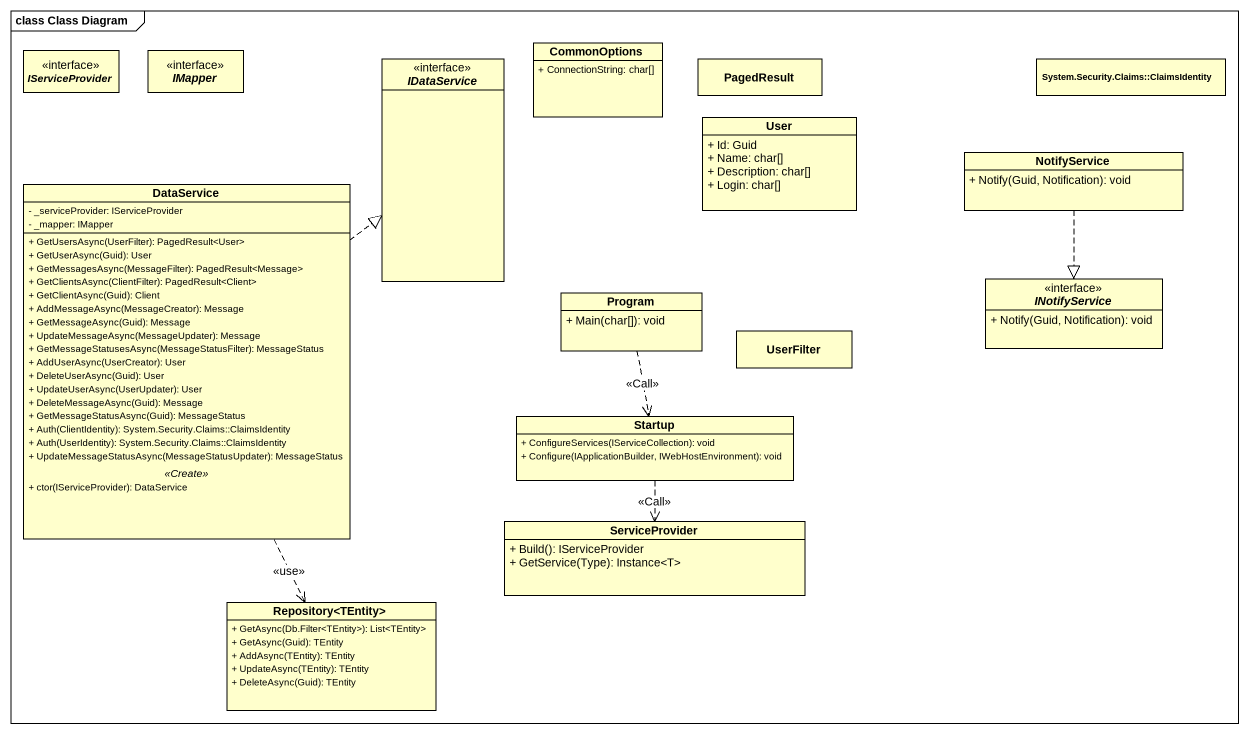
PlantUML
@startuml
mainframe class Class Diagram
hide circle
hide empty members
skinparam classAttributeIconSize 0
interface IServiceProvider
interface IMapper
class CommonOptions {
  + ConnectionString: char[]
}
interface IDataService
class PagedResult
class "System.Security.Claims::ClaimsIdentity" as System_Security_Claims
class User {
  + Id: Guid
  + Name: char[]
  + Description: char[]
  + Login: char[]
}
class DataService {
  - _serviceProvider: IServiceProvider
  - _mapper: IMapper
  --
  + GetUsersAsync(UserFilter): PagedResult<User>
  + GetUserAsync(Guid): User
  + GetMessagesAsync(MessageFilter): PagedResult<Message>
  + GetClientsAsync(ClientFilter): PagedResult<Client>
  + GetClientAsync(Guid): Client
  + AddMessageAsync(MessageCreator): Message
  + GetMessageAsync(Guid): Message
  + UpdateMessageAsync(MessageUpdater): Message
  + GetMessageStatusesAsync(MessageStatusFilter): MessageStatus
  + AddUserAsync(UserCreator): User
  + DeleteUserAsync(Guid): User
  + UpdateUserAsync(UserUpdater): User
  + DeleteMessageAsync(Guid): Message
  + GetMessageStatusAsync(Guid): MessageStatus
  + Auth(ClientIdentity): System.Security.Claims::ClaimsIdentity
  + Auth(UserIdentity): System.Security.Claims::ClaimsIdentity
  + UpdateMessageStatusAsync(MessageStatusUpdater): MessageStatus
  .. <<Create>> ..
  + ctor(IServiceProvider): DataService
}
class NotifyService {
  + Notify(Guid, Notification): void
}
interface INotifyService {
  + Notify(Guid, Notification): void
}
class Program {
  + Main(char[]): void
}
class UserFilter
class Startup {
  + ConfigureServices(IServiceCollection): void
  + Configure(IApplicationBuilder, IWebHostEnvironment): void
}
class ServiceProvider {
  + Build(): IServiceProvider
  + GetService(Type): Instance<T>
}
class "Repository<TEntity>" as Repository_TEntity {
  + GetAsync(Db.Filter<TEntity>): List<TEntity>
  + GetAsync(Guid): TEntity
  + AddAsync(TEntity): TEntity
  + UpdateAsync(TEntity): TEntity
  + DeleteAsync(Guid): TEntity
}
DataService .up.|> IDataService
DataService ..> Repository_TEntity : <<use>>
NotifyService ..|> INotifyService
Program ..> Startup : <<Call>>
Startup ..> ServiceProvider : <<Call>>
@enduml
